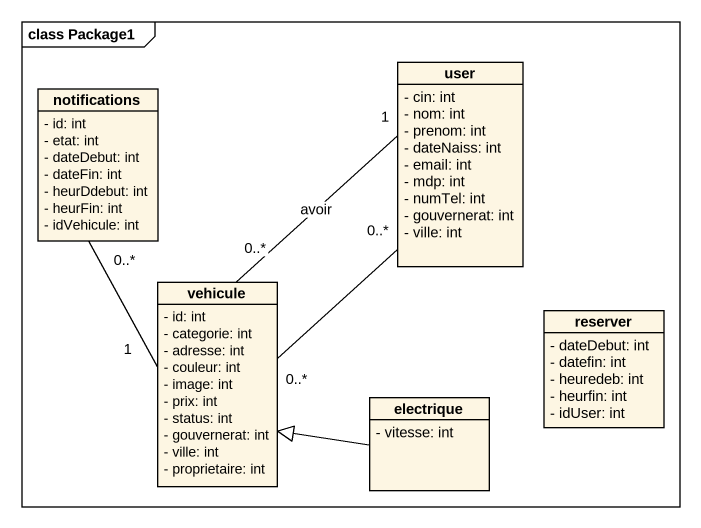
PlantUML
@startuml
mainframe class Package1
hide circle
hide empty members
skinparam classAttributeIconSize 0
class user {
  - cin: int
  - nom: int
  - prenom: int
  - dateNaiss: int
  - email: int
  - mdp: int
  - numTel: int
  - gouvernerat: int
  - ville: int
}
class notifications {
  - id: int
  - etat: int
  - dateDebut: int
  - dateFin: int
  - heurDdebut: int
  - heurFin: int
  - idVehicule: int
}
class vehicule {
  - id: int
  - categorie: int
  - adresse: int
  - couleur: int
  - image: int
  - prix: int
  - status: int
  - gouvernerat: int
  - ville: int
  - proprietaire: int
}
class reserver {
  - dateDebut: int
  - datefin: int
  - heuredeb: int
  - heurfin: int
  - idUser: int
}
class electrique {
  - vitesse: int
}
user "0..*" -- "0..*" vehicule
user "1" -- "0..*" vehicule : avoir
notifications "0..*" -- "1" vehicule
electrique -left-|> vehicule
@enduml
